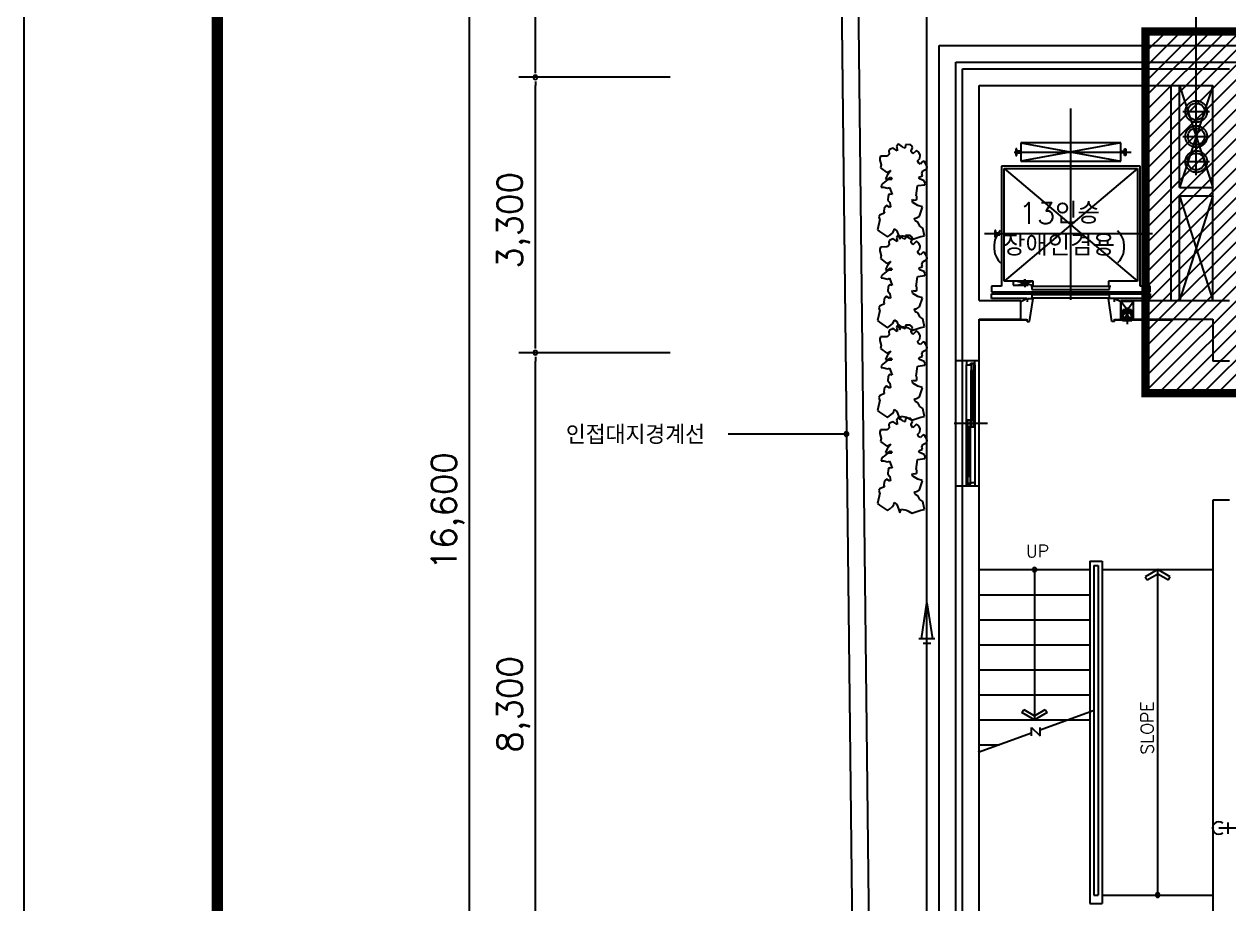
# Model space of a CAD drawing. Header units: millimetres. Extents: x 83956 to 461956, y 36707 to 125807.
# Drawn here: x 83956 to 98386, y 47495 to 58039 of the extents above; entities that cross this region are included whole.
import ezdxf
from ezdxf.enums import TextEntityAlignment as Align

# ---------------------------------------------------------------- set-up
doc = ezdxf.new("R2010")
doc.units = ezdxf.units.MM
doc.header["$LTSCALE"] = 100
doc.header["$MEASUREMENT"] = 0
for name, pattern in [('ACAD_ISO05W100', [33, 24, -3, 0, -3, 0, -3]), ('CEN', [62, 60, -1, 0, -1]), ('HID', [2.3, 1.5, -0.8])]:
    doc.linetypes.add(name, pattern=pattern)
doc.layers.get('0').update_dxf_attribs({"linetype": 'CONTINUOUS'})
doc.layers.get('Defpoints').update_dxf_attribs({"linetype": 'CONTINUOUS'})
for name, color, linetype in [('ARCH', 9, 'CONTINUOUS'), ('CEN', 1, 'CEN'), ('FORM', 8, 'CONTINUOUS'), ('PIPE', 3, 'CONTINUOUS')]:
    doc.layers.add(name, color=color, linetype=linetype)
doc.styles.add('GHS', font='romans.shx', dxfattribs={"bigfont": 'ghs.shx'})

# ---------------------------------------------------------------- blocks, each defined once
blk = doc.blocks.new('PMC-FORMV')
at = {"layer": 'Defpoints'}
blk.add_lwpolyline([(0, 0), (0, 29700), (42000, 29700), (42000, 0)], close=True, dxfattribs=at)
at = {"layer": 'FORM', "const_width": 90.2}
blk.add_lwpolyline([(1543.7, 975), (1543.7, 28725), (40743.7, 28725), (40743.7, 975)], close=True, dxfattribs=at)
blk = doc.blocks.new('S19')
at = {"layer": 'CEN'}
for p, q in [((0, -80.5), (0, 80.5)), ((80.5, 0), (-80.5, 0))]:
    blk.add_line(p, q, dxfattribs=at)
blk.add_circle((0, 0), 65, dxfattribs=at)
at = {"layer": 'PIPE'}
blk.add_circle((0, 0), 50, dxfattribs=at)
blk = doc.blocks.new('jy_ex_60')
at = {"color": 2}
for p, q in [((-2.36, 0.84), (3.05, 0)), ((3.05, 0), (-2.36, -0.84))]:
    blk.add_line(p, q, dxfattribs=at)
for points in [[(-3.05, -0.58), (-3.05, 0.58)], [(-2.36, -1.2), (-2.36, 1.2)]]:
    blk.add_lwpolyline(points, dxfattribs=at)

msp = doc.modelspace()

# ---------------------------------------------------------------- hatches: boundary and pattern name
at = {"layer": 'PIPE', "ltscale": 2}
h = msp.add_hatch(dxfattribs=at)
h.set_pattern_fill('ANSI31', color=1, scale=1000, style=0)
h.set_pattern_definition([(45, (-1537911.26, -8621795.84), (-88.3883476, 88.3883476), [])])
h.paths.add_polyline_path([(97388, 57951), (106611, 57951), (106611, 53615), (97388, 53615)])

# ---------------------------------------------------------------- linework, layer by layer
msp.add_lwpolyline([(86272, 79795), (138316, 79795), (138316, 38170), (86272, 38170)], close=True)
at = {"layer": 'ARCH', "linetype": 'ACAD_ISO05W100', "ltscale": 180}
msp.add_line((93663, 65947), (93945, 40701), dxfattribs=at)
at = {"layer": 'ARCH', "ltscale": 2}
for p, q in [((93663, 65947), (93891, 45701)), ((93868, 65504), (94088, 45901)), ((89292, 44101), (89292, 60501)), ((90080, 57501), (90080, 60501)), ((94915, 45901), (94915, 57781)), ((94915, 57781), (105815, 57781)), ((95115, 45701), (95115, 57581)), ((95115, 57581), (106015, 57581)), ((91696, 57401), (89880, 57401)), ((91696, 57401), (89880, 57401)), ((90080, 54201), (90080, 57301)), ((94430, 56603), (94406, 56571)), ((94406, 56571), (94410, 56558)), ((94477, 56568), (94430, 56603)), ((94494, 56552), (94477, 56568)), ((94511, 56593), (94507, 56555)), ((94570, 56595), (94511, 56593)), ((94592, 56574), (94570, 56595)), ((94596, 56554), (94592, 56574)), ((94207, 56430), (94204, 56410)), ((94214, 56455), (94207, 56430)), ((94290, 56456), (94214, 56455)), ((94303, 56463), (94290, 56456)), ((94319, 56480), (94303, 56463)), ((94323, 56535), (94313, 56518)), ((94313, 56518), (94319, 56480)), ((94352, 56548), (94323, 56535)), ((94360, 56557), (94352, 56548)), ((94415, 56520), (94360, 56557)), ((94410, 56558), (94415, 56537)), ((94415, 56537), (94415, 56520)), ((94507, 56555), (94494, 56552)), ((94579, 56519), (94596, 56554)), ((94580, 56511), (94579, 56519)), ((94601, 56482), (94580, 56511)), ((94635, 56517), (94601, 56482)), ((94643, 56525), (94635, 56517)), ((94673, 56503), (94643, 56525)), ((94687, 56467), (94673, 56503)), ((94675, 56421), (94683, 56429)), ((94683, 56429), (94687, 56467)), ((94204, 56410), (94222, 56351)), ((94222, 56351), (94214, 56316)), ((94214, 56316), (94291, 56259)), ((94291, 56259), (94337, 56283)), ((94337, 56283), (94292, 56226)), ((94659, 56404), (94675, 56421)), ((94659, 56394), (94659, 56404)), ((94671, 56373), (94659, 56394)), ((94693, 56362), (94671, 56373)), ((94717, 56387), (94693, 56362)), ((94708, 56247), (94719, 56279)), ((94735, 56396), (94717, 56387)), ((94719, 56279), (94770, 56304)), ((94765, 56350), (94735, 56396)), ((94774, 56326), (94765, 56350)), ((94770, 56304), (94774, 56326)), ((94301, 56175), (94240, 56127)), ((94292, 56226), (94275, 56184)), ((94275, 56184), (94296, 56180)), ((94296, 56180), (94337, 56205)), ((94351, 56176), (94301, 56175)), ((94337, 56205), (94351, 56176)), ((94672, 56203), (94717, 56222)), ((94677, 56197), (94672, 56203)), ((94680, 56184), (94677, 56197)), ((94738, 56160), (94680, 56184)), ((94717, 56222), (94708, 56247)), ((94749, 56134), (94738, 56160)), ((94746, 56114), (94749, 56134)), ((94224, 56111), (94223, 56086)), ((94223, 56086), (94253, 56083)), ((94240, 56127), (94224, 56111)), ((94253, 56083), (94299, 56071)), ((94299, 56071), (94323, 56080)), ((94317, 56002), (94306, 55981)), ((94352, 55995), (94317, 56002)), ((94323, 56080), (94352, 55995)), ((94642, 55982), (94657, 56099)), ((94657, 56099), (94661, 56103)), ((94661, 56103), (94746, 56114)), ((94279, 55858), (94258, 55830)), ((94284, 55863), (94279, 55858)), ((94326, 55839), (94284, 55863)), ((94306, 55981), (94302, 55926)), ((94302, 55926), (94324, 55899)), ((94324, 55899), (94334, 55848)), ((94334, 55848), (94326, 55839)), ((94592, 55930), (94597, 55935)), ((94599, 55900), (94592, 55930)), ((94592, 55930), (94592, 55930)), ((94597, 55935), (94618, 55930)), ((94661, 55864), (94599, 55900)), ((94599, 55900), (94599, 55900)), ((94618, 55930), (94645, 55931)), ((94647, 55977), (94642, 55982)), ((94645, 55931), (94648, 55944)), ((94648, 55944), (94647, 55977)), ((94713, 55847), (94661, 55864)), ((94716, 55844), (94713, 55847)), ((94209, 55751), (94193, 55728)), ((94193, 55728), (94202, 55700)), ((94263, 55774), (94209, 55751)), ((94258, 55830), (94254, 55792)), ((94254, 55792), (94263, 55774)), ((94619, 55714), (94645, 55715)), ((94630, 55681), (94619, 55714)), ((94645, 55715), (94682, 55737)), ((94682, 55737), (94716, 55844)), ((94205, 55697), (94179, 55574)), ((94179, 55574), (94201, 55553)), ((94202, 55700), (94205, 55697)), ((94357, 55535), (94373, 55562)), ((94373, 55562), (94378, 55584)), ((94378, 55584), (94408, 55561)), ((94408, 55561), (94431, 55507)), ((94664, 55662), (94630, 55681)), ((94685, 55619), (94664, 55662)), ((94720, 55595), (94685, 55619)), ((94742, 55500), (94720, 55595)), ((94201, 55553), (94296, 55488)), ((94296, 55488), (94320, 55507)), ((94323, 55446), (94313, 55429)), ((94313, 55429), (94319, 55392)), ((94320, 55507), (94357, 55535)), ((94352, 55460), (94323, 55446)), ((94360, 55468), (94352, 55460)), ((94415, 55432), (94360, 55468)), ((94430, 55515), (94406, 55483)), ((94406, 55483), (94410, 55470)), ((94410, 55470), (94415, 55448)), ((94415, 55448), (94415, 55432)), ((94477, 55479), (94430, 55515)), ((94431, 55507), (94445, 55462)), ((94445, 55462), (94460, 55505)), ((94460, 55505), (94523, 55493)), ((94494, 55463), (94477, 55479)), ((94507, 55467), (94494, 55463)), ((94511, 55505), (94507, 55467)), ((94570, 55506), (94511, 55505)), ((94523, 55493), (94541, 55485)), ((94541, 55485), (94588, 55457)), ((94592, 55485), (94570, 55506)), ((94579, 55431), (94596, 55466)), ((94580, 55422), (94579, 55431)), ((94601, 55393), (94580, 55422)), ((94588, 55457), (94696, 55492)), ((94596, 55466), (94592, 55485)), ((94635, 55429), (94601, 55393)), ((94643, 55437), (94635, 55429)), ((94673, 55415), (94643, 55437)), ((94687, 55379), (94673, 55415)), ((94696, 55492), (94742, 55500)), ((94207, 55341), (94204, 55321)), ((94204, 55321), (94222, 55263)), ((94214, 55366), (94207, 55341)), ((94290, 55368), (94214, 55366)), ((94303, 55375), (94290, 55368)), ((94319, 55392), (94303, 55375)), ((94659, 55316), (94675, 55332)), ((94659, 55306), (94659, 55316)), ((94671, 55285), (94659, 55306)), ((94693, 55273), (94671, 55285)), ((94675, 55332), (94683, 55341)), ((94683, 55341), (94687, 55379)), ((94717, 55299), (94693, 55273)), ((94735, 55307), (94717, 55299)), ((94765, 55262), (94735, 55307)), ((94222, 55263), (94214, 55228)), ((94214, 55228), (94291, 55170)), ((94292, 55137), (94275, 55096)), ((94291, 55170), (94337, 55194)), ((94337, 55194), (94292, 55137)), ((94672, 55115), (94717, 55134)), ((94708, 55159), (94719, 55190)), ((94717, 55134), (94708, 55159)), ((94719, 55190), (94770, 55216)), ((94774, 55237), (94765, 55262)), ((94770, 55216), (94774, 55237)), ((94224, 55022), (94223, 54997)), ((94223, 54997), (94253, 54995)), ((94240, 55039), (94224, 55022)), ((94301, 55087), (94240, 55039)), ((94253, 54995), (94299, 54983)), ((94275, 55096), (94296, 55091)), ((94296, 55091), (94337, 55117)), ((94299, 54983), (94323, 54992)), ((94351, 55088), (94301, 55087)), ((94323, 54992), (94352, 54906)), ((94337, 55117), (94351, 55088)), ((94642, 54893), (94657, 55011)), ((94657, 55011), (94661, 55014)), ((94661, 55014), (94746, 55026)), ((94677, 55108), (94672, 55115)), ((94680, 55095), (94677, 55108)), ((94738, 55072), (94680, 55095)), ((94749, 55046), (94738, 55072)), ((94746, 55026), (94749, 55046)), ((94306, 54892), (94302, 54838)), ((94302, 54838), (94324, 54810)), ((94317, 54914), (94306, 54892)), ((94352, 54906), (94317, 54914)), ((94592, 54841), (94597, 54846)), ((94599, 54812), (94592, 54841)), ((94592, 54841), (94592, 54841)), ((94597, 54846), (94618, 54842)), ((94618, 54842), (94645, 54842)), ((94647, 54889), (94642, 54893)), ((94645, 54842), (94648, 54856)), ((94648, 54856), (94647, 54889)), ((94258, 54741), (94254, 54703)), ((94254, 54703), (94263, 54685)), ((94279, 54770), (94258, 54741)), ((94284, 54775), (94279, 54770)), ((94326, 54751), (94284, 54775)), ((94324, 54810), (94334, 54759)), ((94334, 54759), (94326, 54751)), ((94661, 54775), (94599, 54812)), ((94599, 54812), (94599, 54812)), ((94713, 54758), (94661, 54775)), ((94682, 54649), (94716, 54755)), ((94716, 54755), (94713, 54758)), ((94205, 54608), (94179, 54486)), ((94209, 54663), (94193, 54639)), ((94193, 54639), (94202, 54611)), ((94202, 54611), (94205, 54608)), ((94263, 54685), (94209, 54663)), ((94619, 54626), (94645, 54627)), ((94630, 54592), (94619, 54626)), ((94664, 54574), (94630, 54592)), ((94645, 54627), (94682, 54649)), ((94685, 54530), (94664, 54574)), ((94179, 54486), (94201, 54465)), ((94201, 54465), (94296, 54399)), ((94296, 54399), (94320, 54418)), ((94320, 54418), (94357, 54447)), ((94357, 54447), (94373, 54474)), ((94373, 54474), (94378, 54495)), ((94378, 54495), (94408, 54473)), ((94430, 54439), (94406, 54407)), ((94406, 54407), (94410, 54394)), ((94408, 54473), (94431, 54419)), ((94477, 54404), (94430, 54439)), ((94431, 54419), (94445, 54373)), ((94445, 54373), (94460, 54416)), ((94460, 54416), (94523, 54405)), ((94494, 54388), (94477, 54404)), ((94511, 54429), (94507, 54391)), ((94570, 54431), (94511, 54429)), ((94523, 54405), (94541, 54397)), ((94592, 54410), (94570, 54431)), ((94588, 54368), (94696, 54404)), ((94596, 54390), (94592, 54410)), ((94720, 54507), (94685, 54530)), ((94696, 54404), (94742, 54411)), ((94742, 54411), (94720, 54507)), ((94207, 54266), (94204, 54246)), ((94214, 54291), (94207, 54266)), ((94290, 54292), (94214, 54291)), ((94303, 54299), (94290, 54292)), ((94319, 54316), (94303, 54299)), ((94323, 54371), (94313, 54354)), ((94313, 54354), (94319, 54316)), ((94352, 54384), (94323, 54371)), ((94360, 54393), (94352, 54384)), ((94415, 54356), (94360, 54393)), ((94410, 54394), (94415, 54373)), ((94415, 54373), (94415, 54356)), ((94507, 54391), (94494, 54388)), ((94541, 54397), (94588, 54368)), ((94579, 54355), (94596, 54390)), ((94580, 54347), (94579, 54355)), ((94601, 54318), (94580, 54347)), ((94635, 54353), (94601, 54318)), ((94643, 54361), (94635, 54353)), ((94673, 54339), (94643, 54361)), ((94687, 54303), (94673, 54339)), ((94675, 54257), (94683, 54265)), ((94683, 54265), (94687, 54303)), ((94204, 54246), (94222, 54187)), ((94222, 54187), (94214, 54152)), ((94214, 54152), (94291, 54095)), ((94291, 54095), (94337, 54119)), ((94337, 54119), (94292, 54062)), ((94659, 54240), (94675, 54257)), ((94659, 54230), (94659, 54240)), ((94671, 54209), (94659, 54230)), ((94693, 54198), (94671, 54209)), ((94717, 54223), (94693, 54198)), ((94708, 54083), (94719, 54114)), ((94735, 54232), (94717, 54223)), ((94719, 54114), (94770, 54140)), ((94765, 54186), (94735, 54232)), ((94774, 54162), (94765, 54186)), ((94770, 54140), (94774, 54162)), ((91696, 54101), (89880, 54101)), ((91696, 54101), (89880, 54101)), ((90080, 45901), (90080, 54001)), ((94301, 54011), (94240, 53963)), ((94292, 54062), (94275, 54020)), ((94275, 54020), (94296, 54016)), ((94296, 54016), (94337, 54041)), ((94351, 54012), (94301, 54011)), ((94337, 54041), (94351, 54012)), ((94672, 54039), (94717, 54058)), ((94677, 54033), (94672, 54039)), ((94680, 54020), (94677, 54033)), ((94738, 53996), (94680, 54020)), ((94717, 54058), (94708, 54083)), ((94749, 53970), (94738, 53996)), ((94746, 53950), (94749, 53970)), ((94224, 53947), (94223, 53922)), ((94223, 53922), (94253, 53919)), ((94240, 53963), (94224, 53947)), ((94253, 53919), (94299, 53907)), ((94299, 53907), (94323, 53916)), ((94317, 53838), (94306, 53817)), ((94352, 53831), (94317, 53838)), ((94323, 53916), (94352, 53831)), ((94642, 53818), (94657, 53935)), ((94657, 53935), (94661, 53939)), ((94661, 53939), (94746, 53950)), ((94279, 53694), (94258, 53666)), ((94284, 53699), (94279, 53694)), ((94326, 53675), (94284, 53699)), ((94306, 53817), (94302, 53762)), ((94302, 53762), (94324, 53735)), ((94324, 53735), (94334, 53684)), ((94334, 53684), (94326, 53675)), ((94592, 53766), (94597, 53771)), ((94599, 53736), (94592, 53766)), ((94592, 53766), (94592, 53766)), ((94597, 53771), (94618, 53766)), ((94661, 53700), (94599, 53736)), ((94599, 53736), (94599, 53736)), ((94618, 53766), (94645, 53767)), ((94647, 53813), (94642, 53818)), ((94645, 53767), (94648, 53780)), ((94648, 53780), (94647, 53813)), ((94713, 53683), (94661, 53700)), ((94716, 53680), (94713, 53683)), ((94209, 53587), (94193, 53564)), ((94193, 53564), (94202, 53536)), ((94263, 53610), (94209, 53587)), ((94258, 53666), (94254, 53628)), ((94254, 53628), (94263, 53610)), ((94619, 53550), (94645, 53551)), ((94630, 53517), (94619, 53550)), ((94645, 53551), (94682, 53573)), ((94682, 53573), (94716, 53680)), ((94205, 53533), (94179, 53410)), ((94179, 53410), (94201, 53389)), ((94202, 53536), (94205, 53533)), ((94357, 53371), (94373, 53398)), ((94373, 53398), (94378, 53420)), ((94378, 53420), (94408, 53397)), ((94408, 53397), (94431, 53343)), ((94664, 53498), (94630, 53517)), ((94685, 53455), (94664, 53498)), ((94720, 53431), (94685, 53455)), ((94742, 53336), (94720, 53431)), ((94201, 53389), (94296, 53324)), ((94296, 53324), (94320, 53343)), ((94323, 53255), (94313, 53239)), ((94320, 53343), (94357, 53371)), ((94352, 53269), (94323, 53255)), ((94360, 53278), (94352, 53269)), ((94415, 53241), (94360, 53278)), ((94430, 53324), (94406, 53292)), ((94406, 53292), (94410, 53279)), ((94410, 53279), (94415, 53257)), ((94415, 53257), (94415, 53241)), ((94477, 53288), (94430, 53324)), ((94431, 53343), (94445, 53298)), ((94445, 53298), (94460, 53341)), ((94460, 53341), (94523, 53329)), ((94494, 53272), (94477, 53288)), ((94507, 53276), (94494, 53272)), ((94511, 53314), (94507, 53276)), ((94570, 53315), (94511, 53314)), ((94523, 53329), (94541, 53321)), ((94541, 53321), (94588, 53293)), ((94592, 53294), (94570, 53315)), ((94579, 53240), (94596, 53275)), ((94588, 53293), (94696, 53328)), ((94596, 53275), (94592, 53294)), ((94696, 53328), (94742, 53336)), ((94207, 53150), (94204, 53131)), ((94204, 53131), (94222, 53072)), ((94214, 53175), (94207, 53150)), ((94290, 53177), (94214, 53175)), ((94303, 53184), (94290, 53177)), ((94319, 53201), (94303, 53184)), ((94313, 53239), (94319, 53201)), ((94580, 53232), (94579, 53240)), ((94601, 53202), (94580, 53232)), ((94635, 53238), (94601, 53202)), ((94643, 53246), (94635, 53238)), ((94673, 53224), (94643, 53246)), ((94659, 53125), (94675, 53142)), ((94659, 53115), (94659, 53125)), ((94671, 53094), (94659, 53115)), ((94687, 53188), (94673, 53224)), ((94675, 53142), (94683, 53150)), ((94683, 53150), (94687, 53188)), ((94717, 53108), (94693, 53083)), ((94735, 53117), (94717, 53108)), ((94765, 53071), (94735, 53117)), ((94222, 53072), (94214, 53037)), ((94214, 53037), (94291, 52979)), ((94291, 52979), (94337, 53004)), ((94337, 53004), (94292, 52947)), ((94693, 53083), (94671, 53094)), ((94708, 52968), (94719, 52999)), ((94717, 52943), (94708, 52968)), ((94719, 52999), (94770, 53025)), ((94774, 53047), (94765, 53071)), ((94770, 53025), (94774, 53047)), ((94224, 52831), (94223, 52807)), ((94240, 52848), (94224, 52831)), ((94301, 52896), (94240, 52848)), ((94292, 52947), (94275, 52905)), ((94275, 52905), (94296, 52901)), ((94296, 52901), (94337, 52926)), ((94351, 52897), (94301, 52896)), ((94337, 52926), (94351, 52897)), ((94642, 52703), (94657, 52820)), ((94657, 52820), (94661, 52823)), ((94661, 52823), (94746, 52835)), ((94672, 52924), (94717, 52943)), ((94677, 52918), (94672, 52924)), ((94680, 52904), (94677, 52918)), ((94738, 52881), (94680, 52904)), ((94749, 52855), (94738, 52881)), ((94746, 52835), (94749, 52855)), ((94223, 52807), (94253, 52804)), ((94253, 52804), (94299, 52792)), ((94299, 52792), (94323, 52801)), ((94306, 52701), (94302, 52647)), ((94317, 52723), (94306, 52701)), ((94352, 52716), (94317, 52723)), ((94323, 52801), (94352, 52716)), ((94647, 52698), (94642, 52703)), ((94648, 52665), (94647, 52698)), ((94258, 52550), (94254, 52512)), ((94279, 52579), (94258, 52550)), ((94284, 52584), (94279, 52579)), ((94326, 52560), (94284, 52584)), ((94302, 52647), (94324, 52619)), ((94324, 52619), (94334, 52569)), ((94334, 52569), (94326, 52560)), ((94592, 52650), (94597, 52655)), ((94599, 52621), (94592, 52650)), ((94592, 52650), (94592, 52650)), ((94597, 52655), (94618, 52651)), ((94661, 52584), (94599, 52621)), ((94599, 52621), (94599, 52621)), ((94618, 52651), (94645, 52652)), ((94645, 52652), (94648, 52665)), ((94713, 52568), (94661, 52584)), ((94682, 52458), (94716, 52564)), ((94716, 52564), (94713, 52568)), ((94205, 52417), (94179, 52295)), ((94209, 52472), (94193, 52448)), ((94193, 52448), (94202, 52421)), ((94202, 52421), (94205, 52417)), ((94263, 52495), (94209, 52472)), ((94254, 52512), (94263, 52495)), ((94619, 52435), (94645, 52436)), ((94630, 52401), (94619, 52435)), ((94664, 52383), (94630, 52401)), ((94645, 52436), (94682, 52458)), ((94685, 52340), (94664, 52383)), ((94179, 52295), (94201, 52274)), ((94201, 52274), (94296, 52209)), ((94320, 52227), (94357, 52256)), ((94357, 52256), (94373, 52283)), ((94373, 52283), (94378, 52304)), ((94378, 52304), (94408, 52282)), ((94408, 52282), (94431, 52228)), ((94720, 52316), (94685, 52340)), ((94742, 52221), (94720, 52316)), ((94296, 52209), (94320, 52227)), ((94431, 52228), (94445, 52182)), ((94445, 52182), (94460, 52226)), ((94460, 52226), (94523, 52214)), ((94523, 52214), (94541, 52206)), ((94541, 52206), (94588, 52178)), ((94588, 52178), (94696, 52213)), ((94696, 52213), (94742, 52221)), ((97534, 47601), (97534, 51501))]:
    msp.add_line(p, q, dxfattribs=at)
at = {"layer": 'ARCH', "linetype": 'ByBlock', "ltscale": 2}
for p, q in [((95115, 57581), (106015, 57581)), ((95115, 45621), (95115, 57581)), ((95195, 54002), (95115, 54002)), ((95195, 52502), (95195, 54002)), ((95245, 54002), (95245, 53957)), ((95345, 54002), (95245, 54002)), ((95295, 53957), (95295, 53977)), ((95295, 53977), (95336, 53977)), ((95336, 53977), (95336, 53957)), ((95345, 53957), (95345, 54002)), ((95395, 52502), (95395, 54002)), ((95245, 52547), (95245, 53957)), ((95245, 53957), (95295, 53957)), ((95333, 53967), (95298, 53967)), ((95298, 53967), (95298, 53887)), ((95298, 53292), (95298, 53887)), ((95298, 53887), (95333, 53887)), ((95315, 53292), (95315, 53887)), ((95333, 53887), (95333, 53967)), ((95333, 53292), (95333, 53887)), ((95336, 53957), (95345, 53957)), ((95345, 53957), (95345, 52547)), ((95495, 53252), (95095, 53252)), ((95292, 53292), (95257, 53292)), ((95257, 53292), (95257, 53212)), ((95292, 53212), (95292, 53292)), ((95333, 53292), (95298, 53292)), ((95298, 53292), (95298, 53212)), ((95333, 53212), (95333, 53292)), ((93806, 53125), (92390, 53125)), ((95257, 52617), (95257, 53212)), ((95257, 53212), (95292, 53212)), ((95274, 52617), (95274, 53212)), ((95292, 52617), (95292, 53212)), ((95298, 53212), (95333, 53212)), ((95245, 52502), (95245, 52547)), ((95245, 52547), (95254, 52547)), ((95254, 52547), (95254, 52527)), ((95254, 52527), (95295, 52527)), ((95292, 52617), (95257, 52617)), ((95257, 52617), (95257, 52537)), ((95257, 52537), (95292, 52537)), ((95292, 52537), (95292, 52617)), ((95295, 52527), (95295, 52547)), ((95295, 52547), (95345, 52547)), ((95345, 52547), (95345, 52502)), ((95195, 52502), (95115, 52502)), ((95345, 52502), (95245, 52502))]:
    msp.add_line(p, q, dxfattribs=at)
at = {"layer": 'ARCH', "linetype": 'ByBlock', "lineweight": -2}
for p, q in [((90080, 57451), (90080, 57501)), ((90080, 57351), (90080, 57301)), ((90080, 54151), (90080, 54201)), ((90080, 54051), (90080, 54001))]:
    msp.add_line(p, q, dxfattribs=at)
at = {"layer": 'ARCH'}
for p, q in [((95195, 54002), (95195, 57501)), ((95195, 57501), (98395, 57501)), ((95395, 57301), (98195, 57301)), ((95395, 54728), (95395, 57301)), ((97695, 54728), (97695, 57301)), ((97795, 57301), (98195, 56081)), ((98195, 57301), (97795, 56081)), ((97795, 56081), (97795, 57301)), ((98195, 54728), (98195, 57301)), ((97093, 56615), (95893, 56615)), ((95893, 56615), (95893, 56395)), ((97093, 56395), (97093, 56615)), ((97323, 56335), (95663, 56335)), ((95663, 56335), (95663, 54900)), ((95693, 54960), (95693, 56310)), ((95693, 56310), (97293, 56310)), ((95893, 56395), (97093, 56395)), ((97293, 56310), (97293, 54960)), ((97323, 54900), (97323, 56335)), ((97795, 56081), (98195, 56081)), ((97795, 54728), (97795, 55981)), ((97795, 55981), (98195, 55981)), ((97795, 55981), (98195, 54728)), ((98195, 55981), (97795, 54728)), ((95643, 55515), (95643, 55535)), ((97343, 55515), (97343, 55535)), ((95663, 54900), (95543, 54900)), ((95543, 54900), (95543, 54830)), ((96043, 54960), (95693, 54960)), ((95983, 54960), (95803, 54960)), ((95803, 54960), (95803, 54910)), ((95803, 54910), (95983, 54910)), ((95983, 54910), (95983, 54960)), ((96013, 54900), (96043, 54900)), ((96958, 54895), (96028, 54895)), ((96028, 54895), (96028, 54860)), ((96028, 54860), (96958, 54860)), ((96043, 54900), (96043, 54960)), ((96493, 54734), (96493, 54894)), ((97293, 54960), (96943, 54960)), ((96943, 54960), (96943, 54900)), ((96943, 54900), (96973, 54900)), ((96958, 54860), (96958, 54895)), ((97443, 54900), (97323, 54900)), ((97443, 54830), (97443, 54900)), ((95395, 54728), (95893, 54728)), ((95543, 54830), (96493, 54830)), ((95543, 54750), (95543, 54805)), ((95543, 54805), (96493, 54805)), ((95543, 54750), (95543, 54805)), ((95543, 54805), (97443, 54805)), ((95968, 54750), (95543, 54750)), ((95968, 54750), (95543, 54750)), ((95893, 54715), (95968, 54750)), ((95893, 54502), (95893, 54728)), ((95973, 54750), (95972, 54709)), ((95973, 54750), (96043, 54750)), ((95999, 54474), (96043, 54750)), ((96958, 54795), (96028, 54795)), ((96028, 54795), (96028, 54760)), ((96028, 54760), (96958, 54760)), ((96493, 54830), (97443, 54830)), ((96493, 54805), (97443, 54805)), ((97013, 54750), (96943, 54750)), ((96986, 54474), (96943, 54750)), ((96958, 54760), (96958, 54795)), ((97013, 54750), (97013, 54709)), ((97018, 54750), (97093, 54715)), ((97443, 54750), (97018, 54750)), ((97443, 54750), (97018, 54750)), ((97018, 54750), (97093, 54715)), ((97093, 54502), (97093, 54728)), ((97093, 54728), (98395, 54728)), ((97093, 54515), (97243, 54715)), ((97243, 54515), (97093, 54715)), ((97243, 54715), (97093, 54715)), ((97093, 54715), (97093, 54515)), ((97243, 54515), (97243, 54715)), ((97443, 54805), (97443, 54750)), ((97443, 54805), (97443, 54750)), ((97118, 54616), (97218, 54495)), ((97218, 54616), (97118, 54495)), ((97218, 54616), (97118, 54616)), ((97118, 54616), (97118, 54495)), ((97118, 54495), (97118, 54616)), ((97118, 54616), (97218, 54616)), ((97218, 54495), (97218, 54616)), ((97218, 54616), (97218, 54495)), ((95395, 54002), (95395, 54502)), ((95395, 54502), (95893, 54502)), ((95969, 54474), (95969, 54504)), ((95969, 54474), (95999, 54474)), ((97016, 54474), (96986, 54474)), ((97016, 54474), (97016, 54504)), ((97093, 54515), (97243, 54515)), ((97093, 54502), (98195, 54502)), ((97225, 54495), (97111, 54495)), ((97111, 54495), (97111, 54488)), ((97225, 54495), (97111, 54495)), ((97111, 54495), (97111, 54488)), ((97111, 54488), (97225, 54488)), ((97111, 54488), (97225, 54488)), ((97118, 54495), (97218, 54495)), ((97218, 54495), (97118, 54495)), ((97225, 54488), (97225, 54495)), ((97225, 54488), (97225, 54495)), ((98195, 54502), (98195, 54001)), ((95395, 54002), (95195, 54002)), ((98395, 54001), (98195, 54001)), ((95195, 45701), (95195, 52502)), ((95395, 52502), (95195, 52502)), ((95395, 45701), (95395, 52502)), ((98195, 52334), (98195, 44101)), ((98395, 52334), (98195, 52334)), ((96720, 51601), (96720, 47501)), ((96720, 51601), (96870, 51601)), ((96770, 51551), (96820, 51551)), ((96770, 51551), (96770, 47601)), ((96820, 51551), (96820, 47601)), ((96870, 51601), (96870, 47501)), ((95395, 51501), (96720, 51501)), ((96058, 51501), (96058, 49701)), ((96870, 51501), (98195, 51501)), ((97534, 51501), (97384, 51415)), ((97384, 51415), (97406, 51378)), ((97406, 51378), (97534, 51452)), ((97684, 51415), (97534, 51501)), ((97534, 51452), (97663, 51378)), ((97663, 51378), (97684, 51415)), ((95395, 51201), (96720, 51201)), ((95395, 50901), (96720, 50901)), ((95395, 50601), (96720, 50601)), ((95395, 50301), (96720, 50301)), ((95395, 50001), (96720, 50001)), ((95908, 49788), (95929, 49825)), ((96058, 49701), (95908, 49788)), ((95929, 49825), (96058, 49751)), ((96058, 49751), (96186, 49825)), ((96208, 49788), (96058, 49701)), ((96760, 49810), (96124, 49578)), ((96186, 49825), (96208, 49788)), ((95395, 49701), (96720, 49701)), ((96024, 49542), (95382, 49308)), ((96024, 49509), (96024, 49609)), ((96024, 49609), (96124, 49509)), ((96124, 49509), (96124, 49609)), ((95395, 49401), (95637, 49401)), ((96720, 47501), (96870, 47501)), ((96770, 47601), (96820, 47601)), ((96870, 47601), (98195, 47601))]:
    msp.add_line(p, q, dxfattribs=at)
at = {"layer": 'ARCH', "ltscale": 200}
for p, q in [((96493, 54895), (96493, 57027)), ((95813, 56505), (97215, 56505)), ((97471, 55525), (95459, 55525)), ((95943, 54910), (95943, 54982)), ((95943, 54982), (95943, 54886)), ((95853, 54960), (96033, 54910)), ((95853, 54910), (96033, 54960)), ((96033, 54910), (96033, 54910)), ((97168, 54644), (97168, 54442))]:
    msp.add_line(p, q, dxfattribs=at)
at = {"layer": 'ARCH', "ltscale": 5}
for p, q in [((97093, 56615), (95893, 56395)), ((95893, 56615), (97093, 56395)), ((97293, 56310), (95693, 54960)), ((95693, 56310), (97293, 54960))]:
    msp.add_line(p, q, dxfattribs=at)
at = {"layer": 'ARCH', "linetype": 'Continuous'}
for p, q in [((95848, 56545), (95833, 56545)), ((95833, 56545), (95833, 56465)), ((95833, 56465), (95848, 56465)), ((95848, 56515), (95848, 56545)), ((95893, 56515), (95848, 56515)), ((95848, 56465), (95848, 56495)), ((95848, 56495), (95893, 56495)), ((95893, 56495), (95893, 56515)), ((97093, 56515), (97138, 56515)), ((97093, 56495), (97093, 56515)), ((97138, 56495), (97093, 56495)), ((97138, 56515), (97138, 56545)), ((97138, 56545), (97153, 56545)), ((97138, 56465), (97138, 56495)), ((97153, 56465), (97138, 56465)), ((97153, 56545), (97153, 56465)), ((95596, 55565), (95581, 55565)), ((95581, 55565), (95581, 55485)), ((95596, 55535), (95596, 55565)), ((97390, 55565), (97405, 55565)), ((97390, 55535), (97390, 55565)), ((97405, 55565), (97405, 55485)), ((95581, 55485), (95596, 55485)), ((95643, 55535), (95596, 55535)), ((95596, 55485), (95596, 55515)), ((95596, 55515), (95643, 55515)), ((97343, 55535), (97390, 55535)), ((97390, 55515), (97343, 55515)), ((97390, 55485), (97390, 55515)), ((97405, 55485), (97390, 55485))]:
    msp.add_line(p, q, dxfattribs=at)
at = {"layer": 'ARCH', "linetype": 'ByBlock', "lineweight": 30, "ltscale": 5}
for p, q in [((95395, 54494), (95968, 54494)), ((97016, 54495), (97692, 54495))]:
    msp.add_line(p, q, dxfattribs=at)
at = {"layer": 'ARCH', "linetype": 'ByBlock'}
for centre, start, end in [((90080, 57401), 90, 270), ((90080, 57401), 90, 270), ((90080, 57401), 270, 90), ((90080, 57401), 270, 90), ((90080, 54101), 90, 270), ((90080, 54101), 90, 270), ((90080, 54101), 270, 90), ((90080, 54101), 270, 90)]:
    msp.add_arc(centre, 25, start, end, dxfattribs=at)
at = {"layer": 'ARCH'}
for start, end in [(0, 180), (180, 0)]:
    msp.add_arc((93806, 53125), 25, start, end, dxfattribs=at)
at = {"layer": 'ARCH', "ltscale": 2}
for centre, start, end in [((96058, 51501), 90, 270), ((96058, 51501), 270, 90), ((97534, 47601), 90, 270), ((97534, 47601), 270, 90)]:
    msp.add_arc(centre, 25, start, end, dxfattribs=at)
at = {"layer": 'PIPE', "color": 1, "ltscale": 2}
msp.add_line((97995, 56391), (97995, 59019), dxfattribs=at)
at = {"layer": 'PIPE', "ltscale": 2}
msp.add_line((94770, 43523), (94770, 58197), dxfattribs=at)
at = {"layer": 'PIPE'}
msp.add_line((98469, 48405), (98265, 48405), dxfattribs=at)
at = {"layer": 'PIPE', "color": 2}
msp.add_line((98377, 48337), (98377, 48472), dxfattribs=at)
at = {"layer": 'PIPE', "linetype": 'HID', "ltscale": 2, "const_width": 100}
msp.add_lwpolyline([(97388, 57951), (106611, 57951), (106611, 53615), (97388, 53615)], close=True, dxfattribs=at)
at = {"layer": 'PIPE', "color": 2}
msp.add_arc((98265, 48405), 75, 49, 311, dxfattribs=at)

# ---------------------------------------------------------------- block references
at = {"layer": 'FORM', "xscale": 1.5, "yscale": 1.5, "zscale": 1.5}
msp.add_blockref('PMC-FORMV', (83956, 36707), dxfattribs=at)
at = {"layer": 'PIPE', "xscale": 2, "yscale": 2, "zscale": 2, "rotation": 270}
for p in [(97995, 56991), (97995, 56691), (97995, 56391)]:
    msp.add_blockref('S19', p, dxfattribs=at)
at = {"layer": 'PIPE', "ltscale": 2, "xscale": 80, "yscale": 80, "zscale": 80, "rotation": 90}
msp.add_blockref('jy_ex_60', (94770, 50860), dxfattribs=at)

# ---------------------------------------------------------------- texts
at = {"layer": 'ARCH', "style": 'GHS'}
for s, p in [('3,300', (89923, 55108)), ('16,600', (89135, 51494)), ('8,300', (89923, 49308))]:
    msp.add_text(s, height=300, rotation=90, dxfattribs=at).set_placement(p)
for s, p in [('13인승', (95871, 55646)), ('(장애인겸용)', (95530, 55262))]:
    msp.add_text(s, height=253.1, dxfattribs=at).set_placement(p)
for s, height, p in [('인접대지경계선', 225, (91278, 53127)), ('UP', 150, (96093, 51724))]:
    msp.add_text(s, height=height, dxfattribs=at).set_placement(p, align=Align.MIDDLE)
msp.add_text('SLOPE', height=150, rotation=90, dxfattribs=at).set_placement((97408, 49604), align=Align.MIDDLE)

doc.saveas('drawing.dxf')
